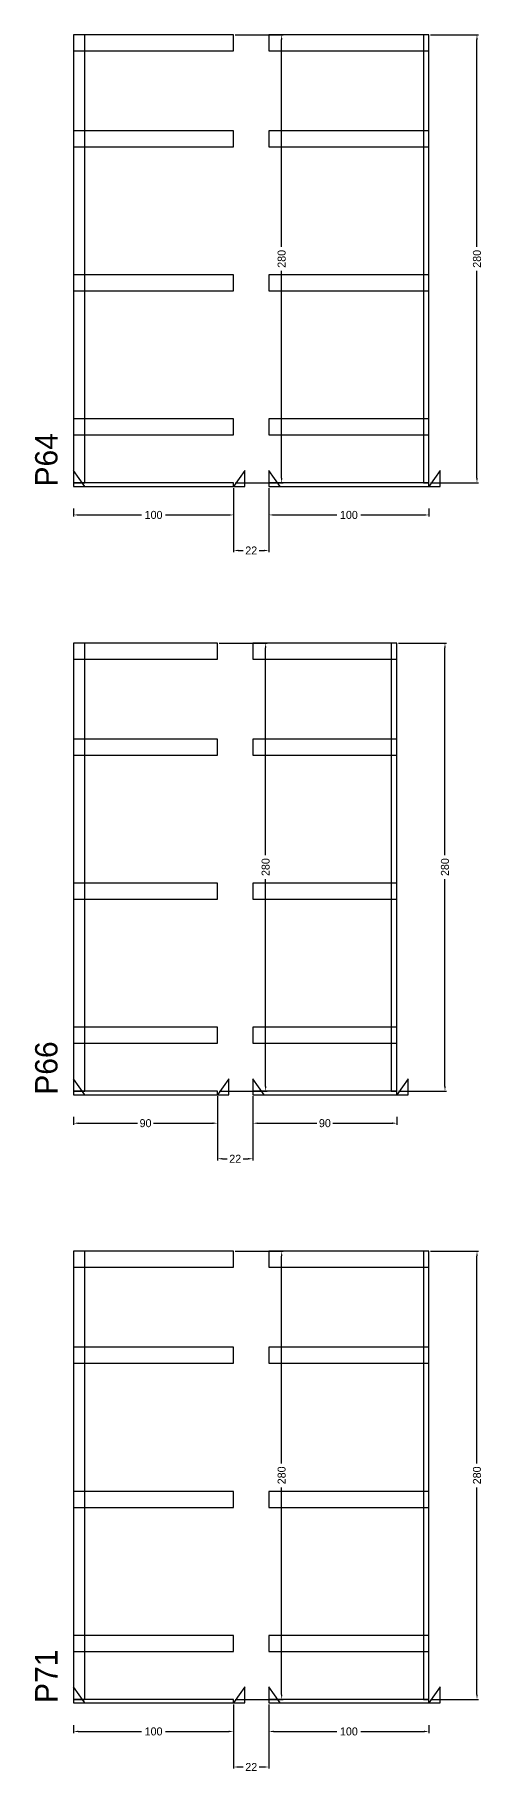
# Model space of a CAD drawing. Header units: centimetres. Extents: x -10500 to 4299, y -11026 to 295.
# Drawn here: x 3976 to 4255, y -10683 to -9598 of the extents above; entities that cross this region are included whole.
import ezdxf

# ---------------------------------------------------------------- set-up
doc = ezdxf.new("R2010")
doc.units = ezdxf.units.CM
for name, color, linetype in [('COTA', 241, 'Continuous'), ('NOMENCLATURA', 7, 'Continuous'), ('SARR_2.2x10', 60, 'Continuous'), ('SARR_2.2x7', 40, 'Continuous')]:
    doc.layers.add(name, color=color, linetype=linetype)
doc.dimstyles.new('PAINEL-NOVA', dxfattribs={"dimtxt": 5, "dimasz": 3, "dimexe": 1, "dimexo": 1, "dimgap": 1, "dimtad": 1, "dimcen": 2.5, "dimazin": 3, "dimtfac": 1, "dimtmove": 0, "dimatfit": 3})

# ---------------------------------------------------------------- blocks, each defined once
blk = doc.blocks.new('_CLOSEDFILLED')
at = {"color": 0, "linetype": 'BYBLOCK'}
blk.add_solid([(-1, 0.16), (0, 0), (-1, -0.16)], dxfattribs=at)
blk = doc.blocks.new('*D897')
for p, q in [((4000, -9893.8), (4000, -9898.8)), ((4003, -9897.8), (4042.5, -9897.8)), ((4057.5, -9897.8), (4097, -9897.8)), ((4100, -9893.8), (4100, -9898.8))]:
    blk.add_line(p, q)
at = {"layer": 'Defpoints'}
for p in [(4000, -9892.8), (4000, -9897.8), (4100, -9892.8)]:
    blk.add_point(p, dxfattribs=at)
at = {"layer": 'SARR_2.2x10', "xscale": 3, "yscale": 3, "rotation": 180}
blk.add_blockref('_CLOSEDFILLED', (4000, -9897.8), dxfattribs=at)
at = {"layer": 'SARR_2.2x10', "xscale": 3, "yscale": 3}
blk.add_blockref('_CLOSEDFILLED', (4100, -9897.8), dxfattribs=at)
at = {"layer": 'SARR_2.2x10', "insert": (4050, -9897.8), "char_height": 5, "attachment_point": 5}
blk.add_mtext('100', dxfattribs=at)
blk = doc.blocks.new('*D898')
for p, q in [((4101, -9597.8), (4131, -9597.8)), ((4130, -9730.3), (4130, -9600.8)), ((4130, -9874.8), (4130, -9745.3)), ((4101, -9877.8), (4131, -9877.8))]:
    blk.add_line(p, q)
at = {"layer": 'Defpoints'}
for p in [(4100, -9597.8), (4100, -9877.8), (4130, -9877.8)]:
    blk.add_point(p, dxfattribs=at)
at = {"layer": 'SARR_2.2x10', "xscale": 3, "yscale": 3}
for p, rotation in [((4130, -9597.8), 90), ((4130, -9877.8), 270)]:
    blk.add_blockref('_CLOSEDFILLED', p, dxfattribs=dict(at, rotation=rotation))
at = {"layer": 'SARR_2.2x10', "insert": (4130, -9737.8), "char_height": 5, "attachment_point": 5, "rotation": 90}
blk.add_mtext('280', dxfattribs=at)
blk = doc.blocks.new('GRA-E')
at = {"layer": 'SARR_2.2x7'}
blk.add_lwpolyline([(0, 0), (7, 0), (0, 10)], close=True, dxfattribs=at)
blk = doc.blocks.new('GRA-D')
at = {"layer": 'SARR_2.2x7'}
blk.add_lwpolyline([(0, 0), (7, 0), (7, 10)], close=True, dxfattribs=at)
blk = doc.blocks.new('*D899')
for p, q in [((4122, -9893.8), (4122, -9898.8)), ((4125, -9897.8), (4164.5, -9897.8)), ((4179.5, -9897.8), (4219, -9897.8)), ((4222, -9893.8), (4222, -9898.8))]:
    blk.add_line(p, q)
at = {"layer": 'Defpoints'}
for p in [(4122, -9892.8), (4122, -9897.8), (4222, -9892.8)]:
    blk.add_point(p, dxfattribs=at)
at = {"layer": 'SARR_2.2x10', "xscale": 3, "yscale": 3, "rotation": 180}
blk.add_blockref('_CLOSEDFILLED', (4122, -9897.8), dxfattribs=at)
at = {"layer": 'SARR_2.2x10', "xscale": 3, "yscale": 3}
blk.add_blockref('_CLOSEDFILLED', (4222, -9897.8), dxfattribs=at)
at = {"layer": 'SARR_2.2x10', "insert": (4172, -9897.8), "char_height": 5, "attachment_point": 5}
blk.add_mtext('100', dxfattribs=at)
blk = doc.blocks.new('*D900')
for p, q in [((4223, -9597.8), (4253, -9597.8)), ((4252, -9730.3), (4252, -9600.8)), ((4252, -9874.8), (4252, -9745.3)), ((4223, -9877.8), (4253, -9877.8))]:
    blk.add_line(p, q)
at = {"layer": 'Defpoints'}
for p in [(4222, -9597.8), (4222, -9877.8), (4252, -9877.8)]:
    blk.add_point(p, dxfattribs=at)
at = {"layer": 'SARR_2.2x10', "xscale": 3, "yscale": 3}
for p, rotation in [((4252, -9597.8), 90), ((4252, -9877.8), 270)]:
    blk.add_blockref('_CLOSEDFILLED', p, dxfattribs=dict(at, rotation=rotation))
at = {"layer": 'SARR_2.2x10', "insert": (4252, -9737.8), "char_height": 5, "attachment_point": 5, "rotation": 90}
blk.add_mtext('280', dxfattribs=at)
blk = doc.blocks.new('*D901')
for p, q in [((4223, -9597.8), (4253, -9597.8)), ((4252, -9730.3), (4252, -9600.8)), ((4252, -9874.8), (4252, -9745.3)), ((4223, -9877.8), (4253, -9877.8))]:
    blk.add_line(p, q)
at = {"layer": 'Defpoints'}
for p in [(4222, -9597.8), (4222, -9877.8), (4252, -9877.8)]:
    blk.add_point(p, dxfattribs=at)
at = {"layer": 'SARR_2.2x10', "xscale": 3, "yscale": 3}
for p, rotation in [((4252, -9597.8), 90), ((4252, -9877.8), 270)]:
    blk.add_blockref('_CLOSEDFILLED', p, dxfattribs=dict(at, rotation=rotation))
at = {"layer": 'SARR_2.2x10', "insert": (4252, -9737.8), "char_height": 5, "attachment_point": 5, "rotation": 90}
blk.add_mtext('280', dxfattribs=at)
blk = doc.blocks.new('*D902')
for p, q in [((4223, -9597.8), (4253, -9597.8)), ((4252, -9730.3), (4252, -9600.8)), ((4252, -9874.8), (4252, -9745.3)), ((4223, -9877.8), (4253, -9877.8))]:
    blk.add_line(p, q)
at = {"layer": 'Defpoints'}
for p in [(4222, -9597.8), (4222, -9877.8), (4252, -9877.8)]:
    blk.add_point(p, dxfattribs=at)
at = {"layer": 'SARR_2.2x10', "xscale": 3, "yscale": 3}
for p, rotation in [((4252, -9597.8), 90), ((4252, -9877.8), 270)]:
    blk.add_blockref('_CLOSEDFILLED', p, dxfattribs=dict(at, rotation=rotation))
at = {"layer": 'SARR_2.2x10', "insert": (4252, -9737.8), "char_height": 5, "attachment_point": 5, "rotation": 90}
blk.add_mtext('280', dxfattribs=at)
blk = doc.blocks.new('*D903')
for p, q in [((4223, -9597.8), (4253, -9597.8)), ((4252, -9730.3), (4252, -9600.8)), ((4252, -9874.8), (4252, -9745.3)), ((4223, -9877.8), (4253, -9877.8))]:
    blk.add_line(p, q)
at = {"layer": 'Defpoints'}
for p in [(4222, -9597.8), (4222, -9877.8), (4252, -9877.8)]:
    blk.add_point(p, dxfattribs=at)
at = {"layer": 'SARR_2.2x10', "xscale": 3, "yscale": 3}
for p, rotation in [((4252, -9597.8), 90), ((4252, -9877.8), 270)]:
    blk.add_blockref('_CLOSEDFILLED', p, dxfattribs=dict(at, rotation=rotation))
at = {"layer": 'SARR_2.2x10', "insert": (4252, -9737.8), "char_height": 5, "attachment_point": 5, "rotation": 90}
blk.add_mtext('280', dxfattribs=at)
blk = doc.blocks.new('*D904')
for p, q in [((4223, -9597.8), (4253, -9597.8)), ((4252, -9730.3), (4252, -9600.8)), ((4252, -9874.8), (4252, -9745.3)), ((4223, -9877.8), (4253, -9877.8))]:
    blk.add_line(p, q)
at = {"layer": 'Defpoints'}
for p in [(4222, -9597.8), (4222, -9877.8), (4252, -9877.8)]:
    blk.add_point(p, dxfattribs=at)
at = {"layer": 'SARR_2.2x10', "xscale": 3, "yscale": 3}
for p, rotation in [((4252, -9597.8), 90), ((4252, -9877.8), 270)]:
    blk.add_blockref('_CLOSEDFILLED', p, dxfattribs=dict(at, rotation=rotation))
at = {"layer": 'SARR_2.2x10', "insert": (4252, -9737.8), "char_height": 5, "attachment_point": 5, "rotation": 90}
blk.add_mtext('280', dxfattribs=at)
blk = doc.blocks.new('*D905')
for p, q in [((4223, -9597.8), (4253, -9597.8)), ((4252, -9730.3), (4252, -9600.8)), ((4252, -9874.8), (4252, -9745.3)), ((4223, -9877.8), (4253, -9877.8))]:
    blk.add_line(p, q)
at = {"layer": 'Defpoints'}
for p in [(4222, -9597.8), (4222, -9877.8), (4252, -9877.8)]:
    blk.add_point(p, dxfattribs=at)
at = {"layer": 'SARR_2.2x10', "xscale": 3, "yscale": 3}
for p, rotation in [((4252, -9597.8), 90), ((4252, -9877.8), 270)]:
    blk.add_blockref('_CLOSEDFILLED', p, dxfattribs=dict(at, rotation=rotation))
at = {"layer": 'SARR_2.2x10', "insert": (4252, -9737.8), "char_height": 5, "attachment_point": 5, "rotation": 90}
blk.add_mtext('280', dxfattribs=at)
blk = doc.blocks.new('*D906')
for p, q in [((4223, -9597.8), (4253, -9597.8)), ((4252, -9730.3), (4252, -9600.8)), ((4252, -9874.8), (4252, -9745.3)), ((4223, -9877.8), (4253, -9877.8))]:
    blk.add_line(p, q)
at = {"layer": 'Defpoints'}
for p in [(4222, -9597.8), (4222, -9877.8), (4252, -9877.8)]:
    blk.add_point(p, dxfattribs=at)
at = {"layer": 'SARR_2.2x10', "xscale": 3, "yscale": 3}
for p, rotation in [((4252, -9597.8), 90), ((4252, -9877.8), 270)]:
    blk.add_blockref('_CLOSEDFILLED', p, dxfattribs=dict(at, rotation=rotation))
at = {"layer": 'SARR_2.2x10', "insert": (4252, -9737.8), "char_height": 5, "attachment_point": 5, "rotation": 90}
blk.add_mtext('280', dxfattribs=at)
blk = doc.blocks.new('*D907')
for p, q in [((4223, -9597.8), (4253, -9597.8)), ((4252, -9730.3), (4252, -9600.8)), ((4252, -9874.8), (4252, -9745.3)), ((4223, -9877.8), (4253, -9877.8))]:
    blk.add_line(p, q)
at = {"layer": 'Defpoints'}
for p in [(4222, -9597.8), (4222, -9877.8), (4252, -9877.8)]:
    blk.add_point(p, dxfattribs=at)
at = {"layer": 'SARR_2.2x10', "xscale": 3, "yscale": 3}
for p, rotation in [((4252, -9597.8), 90), ((4252, -9877.8), 270)]:
    blk.add_blockref('_CLOSEDFILLED', p, dxfattribs=dict(at, rotation=rotation))
at = {"layer": 'SARR_2.2x10', "insert": (4252, -9737.8), "char_height": 5, "attachment_point": 5, "rotation": 90}
blk.add_mtext('280', dxfattribs=at)
blk = doc.blocks.new('*D908')
for p, q in [((4223, -9597.8), (4253, -9597.8)), ((4252, -9730.3), (4252, -9600.8)), ((4252, -9874.8), (4252, -9745.3)), ((4223, -9877.8), (4253, -9877.8))]:
    blk.add_line(p, q)
at = {"layer": 'Defpoints'}
for p in [(4222, -9597.8), (4222, -9877.8), (4252, -9877.8)]:
    blk.add_point(p, dxfattribs=at)
at = {"layer": 'SARR_2.2x10', "xscale": 3, "yscale": 3}
for p, rotation in [((4252, -9597.8), 90), ((4252, -9877.8), 270)]:
    blk.add_blockref('_CLOSEDFILLED', p, dxfattribs=dict(at, rotation=rotation))
at = {"layer": 'SARR_2.2x10', "insert": (4252, -9737.8), "char_height": 5, "attachment_point": 5, "rotation": 90}
blk.add_mtext('280', dxfattribs=at)
blk = doc.blocks.new('*D909')
for p, q in [((4223, -9597.8), (4253, -9597.8)), ((4252, -9730.3), (4252, -9600.8)), ((4252, -9874.8), (4252, -9745.3)), ((4223, -9877.8), (4253, -9877.8))]:
    blk.add_line(p, q)
at = {"layer": 'Defpoints'}
for p in [(4222, -9597.8), (4222, -9877.8), (4252, -9877.8)]:
    blk.add_point(p, dxfattribs=at)
at = {"layer": 'SARR_2.2x10', "xscale": 3, "yscale": 3}
for p, rotation in [((4252, -9597.8), 90), ((4252, -9877.8), 270)]:
    blk.add_blockref('_CLOSEDFILLED', p, dxfattribs=dict(at, rotation=rotation))
at = {"layer": 'SARR_2.2x10', "insert": (4252, -9737.8), "char_height": 5, "attachment_point": 5, "rotation": 90}
blk.add_mtext('280', dxfattribs=at)
blk = doc.blocks.new('*D910')
for p, q in [((4100, -9881), (4100, -9921)), ((4122, -9881), (4122, -9921)), ((4103, -9920), (4106, -9920)), ((4116, -9920), (4119, -9920))]:
    blk.add_line(p, q)
at = {"layer": 'Defpoints'}
for p in [(4100, -9880), (4122, -9880), (4100, -9920)]:
    blk.add_point(p, dxfattribs=at)
at = {"layer": 'COTA', "xscale": 3, "yscale": 3, "rotation": 180}
blk.add_blockref('_CLOSEDFILLED', (4100, -9920), dxfattribs=at)
at = {"layer": 'COTA', "xscale": 3, "yscale": 3}
blk.add_blockref('_CLOSEDFILLED', (4122, -9920), dxfattribs=at)
at = {"layer": 'COTA', "insert": (4111, -9920), "char_height": 5, "attachment_point": 5}
blk.add_mtext('22', dxfattribs=at)
blk = doc.blocks.new('*D931')
for p, q in [((4000, -10273.8), (4000, -10278.8)), ((4003, -10277.8), (4040, -10277.8)), ((4050, -10277.8), (4087, -10277.8)), ((4090, -10273.8), (4090, -10278.8))]:
    blk.add_line(p, q)
at = {"layer": 'Defpoints'}
for p in [(4000, -10272.8), (4000, -10277.8), (4090, -10272.8)]:
    blk.add_point(p, dxfattribs=at)
at = {"layer": 'SARR_2.2x10', "xscale": 3, "yscale": 3, "rotation": 180}
blk.add_blockref('_CLOSEDFILLED', (4000, -10277.8), dxfattribs=at)
at = {"layer": 'SARR_2.2x10', "xscale": 3, "yscale": 3}
blk.add_blockref('_CLOSEDFILLED', (4090, -10277.8), dxfattribs=at)
at = {"layer": 'SARR_2.2x10', "insert": (4045, -10277.8), "char_height": 5, "attachment_point": 5}
blk.add_mtext('90', dxfattribs=at)
blk = doc.blocks.new('*D932')
for p, q in [((4091, -9977.8), (4121, -9977.8)), ((4120, -10110.3), (4120, -9980.8)), ((4120, -10254.8), (4120, -10125.3)), ((4091, -10257.8), (4121, -10257.8))]:
    blk.add_line(p, q)
at = {"layer": 'Defpoints'}
for p in [(4090, -9977.8), (4090, -10257.8), (4120, -10257.8)]:
    blk.add_point(p, dxfattribs=at)
at = {"layer": 'SARR_2.2x10', "xscale": 3, "yscale": 3}
for p, rotation in [((4120, -9977.8), 90), ((4120, -10257.8), 270)]:
    blk.add_blockref('_CLOSEDFILLED', p, dxfattribs=dict(at, rotation=rotation))
at = {"layer": 'SARR_2.2x10', "insert": (4120, -10117.8), "char_height": 5, "attachment_point": 5, "rotation": 90}
blk.add_mtext('280', dxfattribs=at)
blk = doc.blocks.new('*D933')
for p, q in [((4112, -10273.8), (4112, -10278.8)), ((4115, -10277.8), (4152, -10277.8)), ((4162, -10277.8), (4199, -10277.8)), ((4202, -10273.8), (4202, -10278.8))]:
    blk.add_line(p, q)
at = {"layer": 'Defpoints'}
for p in [(4112, -10272.8), (4112, -10277.8), (4202, -10272.8)]:
    blk.add_point(p, dxfattribs=at)
at = {"layer": 'SARR_2.2x10', "xscale": 3, "yscale": 3, "rotation": 180}
blk.add_blockref('_CLOSEDFILLED', (4112, -10277.8), dxfattribs=at)
at = {"layer": 'SARR_2.2x10', "xscale": 3, "yscale": 3}
blk.add_blockref('_CLOSEDFILLED', (4202, -10277.8), dxfattribs=at)
at = {"layer": 'SARR_2.2x10', "insert": (4157, -10277.8), "char_height": 5, "attachment_point": 5}
blk.add_mtext('90', dxfattribs=at)
blk = doc.blocks.new('*D934')
for p, q in [((4203, -9977.8), (4233, -9977.8)), ((4232, -10110.3), (4232, -9980.8)), ((4232, -10254.8), (4232, -10125.3)), ((4203, -10257.8), (4233, -10257.8))]:
    blk.add_line(p, q)
at = {"layer": 'Defpoints'}
for p in [(4202, -9977.8), (4202, -10257.8), (4232, -10257.8)]:
    blk.add_point(p, dxfattribs=at)
at = {"layer": 'SARR_2.2x10', "xscale": 3, "yscale": 3}
for p, rotation in [((4232, -9977.8), 90), ((4232, -10257.8), 270)]:
    blk.add_blockref('_CLOSEDFILLED', p, dxfattribs=dict(at, rotation=rotation))
at = {"layer": 'SARR_2.2x10', "insert": (4232, -10117.8), "char_height": 5, "attachment_point": 5, "rotation": 90}
blk.add_mtext('280', dxfattribs=at)
blk = doc.blocks.new('*D935')
for p, q in [((4203, -9977.8), (4233, -9977.8)), ((4232, -10110.3), (4232, -9980.8)), ((4232, -10254.8), (4232, -10125.3)), ((4203, -10257.8), (4233, -10257.8))]:
    blk.add_line(p, q)
at = {"layer": 'Defpoints'}
for p in [(4202, -9977.8), (4202, -10257.8), (4232, -10257.8)]:
    blk.add_point(p, dxfattribs=at)
at = {"layer": 'SARR_2.2x10', "xscale": 3, "yscale": 3}
for p, rotation in [((4232, -9977.8), 90), ((4232, -10257.8), 270)]:
    blk.add_blockref('_CLOSEDFILLED', p, dxfattribs=dict(at, rotation=rotation))
at = {"layer": 'SARR_2.2x10', "insert": (4232, -10117.8), "char_height": 5, "attachment_point": 5, "rotation": 90}
blk.add_mtext('280', dxfattribs=at)
blk = doc.blocks.new('*D936')
for p, q in [((4203, -9977.8), (4233, -9977.8)), ((4232, -10110.3), (4232, -9980.8)), ((4232, -10254.8), (4232, -10125.3)), ((4203, -10257.8), (4233, -10257.8))]:
    blk.add_line(p, q)
at = {"layer": 'Defpoints'}
for p in [(4202, -9977.8), (4202, -10257.8), (4232, -10257.8)]:
    blk.add_point(p, dxfattribs=at)
at = {"layer": 'SARR_2.2x10', "xscale": 3, "yscale": 3}
for p, rotation in [((4232, -9977.8), 90), ((4232, -10257.8), 270)]:
    blk.add_blockref('_CLOSEDFILLED', p, dxfattribs=dict(at, rotation=rotation))
at = {"layer": 'SARR_2.2x10', "insert": (4232, -10117.8), "char_height": 5, "attachment_point": 5, "rotation": 90}
blk.add_mtext('280', dxfattribs=at)
blk = doc.blocks.new('*D937')
for p, q in [((4203, -9977.8), (4233, -9977.8)), ((4232, -10110.3), (4232, -9980.8)), ((4232, -10254.8), (4232, -10125.3)), ((4203, -10257.8), (4233, -10257.8))]:
    blk.add_line(p, q)
at = {"layer": 'Defpoints'}
for p in [(4202, -9977.8), (4202, -10257.8), (4232, -10257.8)]:
    blk.add_point(p, dxfattribs=at)
at = {"layer": 'SARR_2.2x10', "xscale": 3, "yscale": 3}
for p, rotation in [((4232, -9977.8), 90), ((4232, -10257.8), 270)]:
    blk.add_blockref('_CLOSEDFILLED', p, dxfattribs=dict(at, rotation=rotation))
at = {"layer": 'SARR_2.2x10', "insert": (4232, -10117.8), "char_height": 5, "attachment_point": 5, "rotation": 90}
blk.add_mtext('280', dxfattribs=at)
blk = doc.blocks.new('*D938')
for p, q in [((4203, -9977.8), (4233, -9977.8)), ((4232, -10110.3), (4232, -9980.8)), ((4232, -10254.8), (4232, -10125.3)), ((4203, -10257.8), (4233, -10257.8))]:
    blk.add_line(p, q)
at = {"layer": 'Defpoints'}
for p in [(4202, -9977.8), (4202, -10257.8), (4232, -10257.8)]:
    blk.add_point(p, dxfattribs=at)
at = {"layer": 'SARR_2.2x10', "xscale": 3, "yscale": 3}
for p, rotation in [((4232, -9977.8), 90), ((4232, -10257.8), 270)]:
    blk.add_blockref('_CLOSEDFILLED', p, dxfattribs=dict(at, rotation=rotation))
at = {"layer": 'SARR_2.2x10', "insert": (4232, -10117.8), "char_height": 5, "attachment_point": 5, "rotation": 90}
blk.add_mtext('280', dxfattribs=at)
blk = doc.blocks.new('*D939')
for p, q in [((4203, -9977.8), (4233, -9977.8)), ((4232, -10110.3), (4232, -9980.8)), ((4232, -10254.8), (4232, -10125.3)), ((4203, -10257.8), (4233, -10257.8))]:
    blk.add_line(p, q)
at = {"layer": 'Defpoints'}
for p in [(4202, -9977.8), (4202, -10257.8), (4232, -10257.8)]:
    blk.add_point(p, dxfattribs=at)
at = {"layer": 'SARR_2.2x10', "xscale": 3, "yscale": 3}
for p, rotation in [((4232, -9977.8), 90), ((4232, -10257.8), 270)]:
    blk.add_blockref('_CLOSEDFILLED', p, dxfattribs=dict(at, rotation=rotation))
at = {"layer": 'SARR_2.2x10', "insert": (4232, -10117.8), "char_height": 5, "attachment_point": 5, "rotation": 90}
blk.add_mtext('280', dxfattribs=at)
blk = doc.blocks.new('*D940')
for p, q in [((4203, -9977.8), (4233, -9977.8)), ((4232, -10110.3), (4232, -9980.8)), ((4232, -10254.8), (4232, -10125.3)), ((4203, -10257.8), (4233, -10257.8))]:
    blk.add_line(p, q)
at = {"layer": 'Defpoints'}
for p in [(4202, -9977.8), (4202, -10257.8), (4232, -10257.8)]:
    blk.add_point(p, dxfattribs=at)
at = {"layer": 'SARR_2.2x10', "xscale": 3, "yscale": 3}
for p, rotation in [((4232, -9977.8), 90), ((4232, -10257.8), 270)]:
    blk.add_blockref('_CLOSEDFILLED', p, dxfattribs=dict(at, rotation=rotation))
at = {"layer": 'SARR_2.2x10', "insert": (4232, -10117.8), "char_height": 5, "attachment_point": 5, "rotation": 90}
blk.add_mtext('280', dxfattribs=at)
blk = doc.blocks.new('*D941')
for p, q in [((4203, -9977.8), (4233, -9977.8)), ((4232, -10110.3), (4232, -9980.8)), ((4232, -10254.8), (4232, -10125.3)), ((4203, -10257.8), (4233, -10257.8))]:
    blk.add_line(p, q)
at = {"layer": 'Defpoints'}
for p in [(4202, -9977.8), (4202, -10257.8), (4232, -10257.8)]:
    blk.add_point(p, dxfattribs=at)
at = {"layer": 'SARR_2.2x10', "xscale": 3, "yscale": 3}
for p, rotation in [((4232, -9977.8), 90), ((4232, -10257.8), 270)]:
    blk.add_blockref('_CLOSEDFILLED', p, dxfattribs=dict(at, rotation=rotation))
at = {"layer": 'SARR_2.2x10', "insert": (4232, -10117.8), "char_height": 5, "attachment_point": 5, "rotation": 90}
blk.add_mtext('280', dxfattribs=at)
blk = doc.blocks.new('*D942')
for p, q in [((4203, -9977.8), (4233, -9977.8)), ((4232, -10110.3), (4232, -9980.8)), ((4232, -10254.8), (4232, -10125.3)), ((4203, -10257.8), (4233, -10257.8))]:
    blk.add_line(p, q)
at = {"layer": 'Defpoints'}
for p in [(4202, -9977.8), (4202, -10257.8), (4232, -10257.8)]:
    blk.add_point(p, dxfattribs=at)
at = {"layer": 'SARR_2.2x10', "xscale": 3, "yscale": 3}
for p, rotation in [((4232, -9977.8), 90), ((4232, -10257.8), 270)]:
    blk.add_blockref('_CLOSEDFILLED', p, dxfattribs=dict(at, rotation=rotation))
at = {"layer": 'SARR_2.2x10', "insert": (4232, -10117.8), "char_height": 5, "attachment_point": 5, "rotation": 90}
blk.add_mtext('280', dxfattribs=at)
blk = doc.blocks.new('*D943')
for p, q in [((4203, -9977.8), (4233, -9977.8)), ((4232, -10110.3), (4232, -9980.8)), ((4232, -10254.8), (4232, -10125.3)), ((4203, -10257.8), (4233, -10257.8))]:
    blk.add_line(p, q)
at = {"layer": 'Defpoints'}
for p in [(4202, -9977.8), (4202, -10257.8), (4232, -10257.8)]:
    blk.add_point(p, dxfattribs=at)
at = {"layer": 'SARR_2.2x10', "xscale": 3, "yscale": 3}
for p, rotation in [((4232, -9977.8), 90), ((4232, -10257.8), 270)]:
    blk.add_blockref('_CLOSEDFILLED', p, dxfattribs=dict(at, rotation=rotation))
at = {"layer": 'SARR_2.2x10', "insert": (4232, -10117.8), "char_height": 5, "attachment_point": 5, "rotation": 90}
blk.add_mtext('280', dxfattribs=at)
blk = doc.blocks.new('*D944')
for p, q in [((4090, -10261), (4090, -10301)), ((4112, -10261), (4112, -10301)), ((4093, -10300), (4096, -10300)), ((4106, -10300), (4109, -10300))]:
    blk.add_line(p, q)
at = {"layer": 'Defpoints'}
for p in [(4090, -10260), (4112, -10260), (4090, -10300)]:
    blk.add_point(p, dxfattribs=at)
at = {"layer": 'COTA', "xscale": 3, "yscale": 3, "rotation": 180}
blk.add_blockref('_CLOSEDFILLED', (4090, -10300), dxfattribs=at)
at = {"layer": 'COTA', "xscale": 3, "yscale": 3}
blk.add_blockref('_CLOSEDFILLED', (4112, -10300), dxfattribs=at)
at = {"layer": 'COTA', "insert": (4101, -10300), "char_height": 5, "attachment_point": 5}
blk.add_mtext('22', dxfattribs=at)
blk = doc.blocks.new('*D965')
for p, q in [((4000, -10653.8), (4000, -10658.8)), ((4003, -10657.8), (4042.5, -10657.8)), ((4057.5, -10657.8), (4097, -10657.8)), ((4100, -10653.8), (4100, -10658.8))]:
    blk.add_line(p, q)
at = {"layer": 'Defpoints'}
for p in [(4000, -10652.8), (4000, -10657.8), (4100, -10652.8)]:
    blk.add_point(p, dxfattribs=at)
at = {"layer": 'SARR_2.2x10', "xscale": 3, "yscale": 3, "rotation": 180}
blk.add_blockref('_CLOSEDFILLED', (4000, -10657.8), dxfattribs=at)
at = {"layer": 'SARR_2.2x10', "xscale": 3, "yscale": 3}
blk.add_blockref('_CLOSEDFILLED', (4100, -10657.8), dxfattribs=at)
at = {"layer": 'SARR_2.2x10', "insert": (4050, -10657.8), "char_height": 5, "attachment_point": 5}
blk.add_mtext('100', dxfattribs=at)
blk = doc.blocks.new('*D966')
for p, q in [((4101, -10357.8), (4131, -10357.8)), ((4130, -10490.3), (4130, -10360.8)), ((4130, -10634.8), (4130, -10505.3)), ((4101, -10637.8), (4131, -10637.8))]:
    blk.add_line(p, q)
at = {"layer": 'Defpoints'}
for p in [(4100, -10357.8), (4100, -10637.8), (4130, -10637.8)]:
    blk.add_point(p, dxfattribs=at)
at = {"layer": 'SARR_2.2x10', "xscale": 3, "yscale": 3}
for p, rotation in [((4130, -10357.8), 90), ((4130, -10637.8), 270)]:
    blk.add_blockref('_CLOSEDFILLED', p, dxfattribs=dict(at, rotation=rotation))
at = {"layer": 'SARR_2.2x10', "insert": (4130, -10497.8), "char_height": 5, "attachment_point": 5, "rotation": 90}
blk.add_mtext('280', dxfattribs=at)
blk = doc.blocks.new('*D967')
for p, q in [((4122, -10653.8), (4122, -10658.8)), ((4125, -10657.8), (4164.5, -10657.8)), ((4179.5, -10657.8), (4219, -10657.8)), ((4222, -10653.8), (4222, -10658.8))]:
    blk.add_line(p, q)
at = {"layer": 'Defpoints'}
for p in [(4122, -10652.8), (4122, -10657.8), (4222, -10652.8)]:
    blk.add_point(p, dxfattribs=at)
at = {"layer": 'SARR_2.2x10', "xscale": 3, "yscale": 3, "rotation": 180}
blk.add_blockref('_CLOSEDFILLED', (4122, -10657.8), dxfattribs=at)
at = {"layer": 'SARR_2.2x10', "xscale": 3, "yscale": 3}
blk.add_blockref('_CLOSEDFILLED', (4222, -10657.8), dxfattribs=at)
at = {"layer": 'SARR_2.2x10', "insert": (4172, -10657.8), "char_height": 5, "attachment_point": 5}
blk.add_mtext('100', dxfattribs=at)
blk = doc.blocks.new('*D968')
for p, q in [((4223, -10357.8), (4253, -10357.8)), ((4252, -10490.3), (4252, -10360.8)), ((4252, -10634.8), (4252, -10505.3)), ((4223, -10637.8), (4253, -10637.8))]:
    blk.add_line(p, q)
at = {"layer": 'Defpoints'}
for p in [(4222, -10357.8), (4222, -10637.8), (4252, -10637.8)]:
    blk.add_point(p, dxfattribs=at)
at = {"layer": 'SARR_2.2x10', "xscale": 3, "yscale": 3}
for p, rotation in [((4252, -10357.8), 90), ((4252, -10637.8), 270)]:
    blk.add_blockref('_CLOSEDFILLED', p, dxfattribs=dict(at, rotation=rotation))
at = {"layer": 'SARR_2.2x10', "insert": (4252, -10497.8), "char_height": 5, "attachment_point": 5, "rotation": 90}
blk.add_mtext('280', dxfattribs=at)
blk = doc.blocks.new('*D969')
for p, q in [((4223, -10357.8), (4253, -10357.8)), ((4252, -10490.3), (4252, -10360.8)), ((4252, -10634.8), (4252, -10505.3)), ((4223, -10637.8), (4253, -10637.8))]:
    blk.add_line(p, q)
at = {"layer": 'Defpoints'}
for p in [(4222, -10357.8), (4222, -10637.8), (4252, -10637.8)]:
    blk.add_point(p, dxfattribs=at)
at = {"layer": 'SARR_2.2x10', "xscale": 3, "yscale": 3}
for p, rotation in [((4252, -10357.8), 90), ((4252, -10637.8), 270)]:
    blk.add_blockref('_CLOSEDFILLED', p, dxfattribs=dict(at, rotation=rotation))
at = {"layer": 'SARR_2.2x10', "insert": (4252, -10497.8), "char_height": 5, "attachment_point": 5, "rotation": 90}
blk.add_mtext('280', dxfattribs=at)
blk = doc.blocks.new('*D970')
for p, q in [((4223, -10357.8), (4253, -10357.8)), ((4252, -10490.3), (4252, -10360.8)), ((4252, -10634.8), (4252, -10505.3)), ((4223, -10637.8), (4253, -10637.8))]:
    blk.add_line(p, q)
at = {"layer": 'Defpoints'}
for p in [(4222, -10357.8), (4222, -10637.8), (4252, -10637.8)]:
    blk.add_point(p, dxfattribs=at)
at = {"layer": 'SARR_2.2x10', "xscale": 3, "yscale": 3}
for p, rotation in [((4252, -10357.8), 90), ((4252, -10637.8), 270)]:
    blk.add_blockref('_CLOSEDFILLED', p, dxfattribs=dict(at, rotation=rotation))
at = {"layer": 'SARR_2.2x10', "insert": (4252, -10497.8), "char_height": 5, "attachment_point": 5, "rotation": 90}
blk.add_mtext('280', dxfattribs=at)
blk = doc.blocks.new('*D971')
for p, q in [((4223, -10357.8), (4253, -10357.8)), ((4252, -10490.3), (4252, -10360.8)), ((4252, -10634.8), (4252, -10505.3)), ((4223, -10637.8), (4253, -10637.8))]:
    blk.add_line(p, q)
at = {"layer": 'Defpoints'}
for p in [(4222, -10357.8), (4222, -10637.8), (4252, -10637.8)]:
    blk.add_point(p, dxfattribs=at)
at = {"layer": 'SARR_2.2x10', "xscale": 3, "yscale": 3}
for p, rotation in [((4252, -10357.8), 90), ((4252, -10637.8), 270)]:
    blk.add_blockref('_CLOSEDFILLED', p, dxfattribs=dict(at, rotation=rotation))
at = {"layer": 'SARR_2.2x10', "insert": (4252, -10497.8), "char_height": 5, "attachment_point": 5, "rotation": 90}
blk.add_mtext('280', dxfattribs=at)
blk = doc.blocks.new('*D972')
for p, q in [((4223, -10357.8), (4253, -10357.8)), ((4252, -10490.3), (4252, -10360.8)), ((4252, -10634.8), (4252, -10505.3)), ((4223, -10637.8), (4253, -10637.8))]:
    blk.add_line(p, q)
at = {"layer": 'Defpoints'}
for p in [(4222, -10357.8), (4222, -10637.8), (4252, -10637.8)]:
    blk.add_point(p, dxfattribs=at)
at = {"layer": 'SARR_2.2x10', "xscale": 3, "yscale": 3}
for p, rotation in [((4252, -10357.8), 90), ((4252, -10637.8), 270)]:
    blk.add_blockref('_CLOSEDFILLED', p, dxfattribs=dict(at, rotation=rotation))
at = {"layer": 'SARR_2.2x10', "insert": (4252, -10497.8), "char_height": 5, "attachment_point": 5, "rotation": 90}
blk.add_mtext('280', dxfattribs=at)
blk = doc.blocks.new('*D973')
for p, q in [((4223, -10357.8), (4253, -10357.8)), ((4252, -10490.3), (4252, -10360.8)), ((4252, -10634.8), (4252, -10505.3)), ((4223, -10637.8), (4253, -10637.8))]:
    blk.add_line(p, q)
at = {"layer": 'Defpoints'}
for p in [(4222, -10357.8), (4222, -10637.8), (4252, -10637.8)]:
    blk.add_point(p, dxfattribs=at)
at = {"layer": 'SARR_2.2x10', "xscale": 3, "yscale": 3}
for p, rotation in [((4252, -10357.8), 90), ((4252, -10637.8), 270)]:
    blk.add_blockref('_CLOSEDFILLED', p, dxfattribs=dict(at, rotation=rotation))
at = {"layer": 'SARR_2.2x10', "insert": (4252, -10497.8), "char_height": 5, "attachment_point": 5, "rotation": 90}
blk.add_mtext('280', dxfattribs=at)
blk = doc.blocks.new('*D974')
for p, q in [((4223, -10357.8), (4253, -10357.8)), ((4252, -10490.3), (4252, -10360.8)), ((4252, -10634.8), (4252, -10505.3)), ((4223, -10637.8), (4253, -10637.8))]:
    blk.add_line(p, q)
at = {"layer": 'Defpoints'}
for p in [(4222, -10357.8), (4222, -10637.8), (4252, -10637.8)]:
    blk.add_point(p, dxfattribs=at)
at = {"layer": 'SARR_2.2x10', "xscale": 3, "yscale": 3}
for p, rotation in [((4252, -10357.8), 90), ((4252, -10637.8), 270)]:
    blk.add_blockref('_CLOSEDFILLED', p, dxfattribs=dict(at, rotation=rotation))
at = {"layer": 'SARR_2.2x10', "insert": (4252, -10497.8), "char_height": 5, "attachment_point": 5, "rotation": 90}
blk.add_mtext('280', dxfattribs=at)
blk = doc.blocks.new('*D975')
for p, q in [((4223, -10357.8), (4253, -10357.8)), ((4252, -10490.3), (4252, -10360.8)), ((4252, -10634.8), (4252, -10505.3)), ((4223, -10637.8), (4253, -10637.8))]:
    blk.add_line(p, q)
at = {"layer": 'Defpoints'}
for p in [(4222, -10357.8), (4222, -10637.8), (4252, -10637.8)]:
    blk.add_point(p, dxfattribs=at)
at = {"layer": 'SARR_2.2x10', "xscale": 3, "yscale": 3}
for p, rotation in [((4252, -10357.8), 90), ((4252, -10637.8), 270)]:
    blk.add_blockref('_CLOSEDFILLED', p, dxfattribs=dict(at, rotation=rotation))
at = {"layer": 'SARR_2.2x10', "insert": (4252, -10497.8), "char_height": 5, "attachment_point": 5, "rotation": 90}
blk.add_mtext('280', dxfattribs=at)
blk = doc.blocks.new('*D976')
for p, q in [((4223, -10357.8), (4253, -10357.8)), ((4252, -10490.3), (4252, -10360.8)), ((4252, -10634.8), (4252, -10505.3)), ((4223, -10637.8), (4253, -10637.8))]:
    blk.add_line(p, q)
at = {"layer": 'Defpoints'}
for p in [(4222, -10357.8), (4222, -10637.8), (4252, -10637.8)]:
    blk.add_point(p, dxfattribs=at)
at = {"layer": 'SARR_2.2x10', "xscale": 3, "yscale": 3}
for p, rotation in [((4252, -10357.8), 90), ((4252, -10637.8), 270)]:
    blk.add_blockref('_CLOSEDFILLED', p, dxfattribs=dict(at, rotation=rotation))
at = {"layer": 'SARR_2.2x10', "insert": (4252, -10497.8), "char_height": 5, "attachment_point": 5, "rotation": 90}
blk.add_mtext('280', dxfattribs=at)
blk = doc.blocks.new('*D977')
for p, q in [((4223, -10357.8), (4253, -10357.8)), ((4252, -10490.3), (4252, -10360.8)), ((4252, -10634.8), (4252, -10505.3)), ((4223, -10637.8), (4253, -10637.8))]:
    blk.add_line(p, q)
at = {"layer": 'Defpoints'}
for p in [(4222, -10357.8), (4222, -10637.8), (4252, -10637.8)]:
    blk.add_point(p, dxfattribs=at)
at = {"layer": 'SARR_2.2x10', "xscale": 3, "yscale": 3}
for p, rotation in [((4252, -10357.8), 90), ((4252, -10637.8), 270)]:
    blk.add_blockref('_CLOSEDFILLED', p, dxfattribs=dict(at, rotation=rotation))
at = {"layer": 'SARR_2.2x10', "insert": (4252, -10497.8), "char_height": 5, "attachment_point": 5, "rotation": 90}
blk.add_mtext('280', dxfattribs=at)
blk = doc.blocks.new('*D978')
for p, q in [((4100, -10641), (4100, -10681)), ((4122, -10641), (4122, -10681)), ((4103, -10680), (4106, -10680)), ((4116, -10680), (4119, -10680))]:
    blk.add_line(p, q)
at = {"layer": 'Defpoints'}
for p in [(4100, -10640), (4122, -10640), (4100, -10680)]:
    blk.add_point(p, dxfattribs=at)
at = {"layer": 'COTA', "xscale": 3, "yscale": 3, "rotation": 180}
blk.add_blockref('_CLOSEDFILLED', (4100, -10680), dxfattribs=at)
at = {"layer": 'COTA', "xscale": 3, "yscale": 3}
blk.add_blockref('_CLOSEDFILLED', (4122, -10680), dxfattribs=at)
at = {"layer": 'COTA', "insert": (4111, -10680), "char_height": 5, "attachment_point": 5}
blk.add_mtext('22', dxfattribs=at)

msp = doc.modelspace()

# ---------------------------------------------------------------- linework, layer by layer
at = {"layer": 'SARR_2.2x10'}
for p, q in [((4100, -9597.8), (4000, -9597.8)), ((4000, -9597.8), (4000, -9607.8)), ((4100, -9607.8), (4100, -9597.8)), ((4222, -9597.8), (4122, -9597.8)), ((4122, -9597.8), (4122, -9607.8)), ((4222, -9607.8), (4222, -9597.8)), ((4000, -9607.8), (4100, -9607.8)), ((4122, -9607.8), (4222, -9607.8)), ((4100, -9657.8), (4000, -9657.8)), ((4000, -9657.8), (4000, -9667.8)), ((4100, -9667.8), (4100, -9657.8)), ((4222, -9657.8), (4122, -9657.8)), ((4122, -9657.8), (4122, -9667.8)), ((4222, -9667.8), (4222, -9657.8)), ((4000, -9667.8), (4100, -9667.8)), ((4122, -9667.8), (4222, -9667.8)), ((4100, -9747.8), (4000, -9747.8)), ((4000, -9747.8), (4000, -9757.8)), ((4000, -9757.8), (4100, -9757.8)), ((4100, -9757.8), (4100, -9747.8)), ((4222, -9747.8), (4122, -9747.8)), ((4122, -9747.8), (4122, -9757.8)), ((4122, -9757.8), (4222, -9757.8)), ((4222, -9757.8), (4222, -9747.8)), ((4100, -9837.8), (4000, -9837.8)), ((4000, -9837.8), (4000, -9847.8)), ((4100, -9847.8), (4100, -9837.8)), ((4222, -9837.8), (4122, -9837.8)), ((4122, -9837.8), (4122, -9847.8)), ((4222, -9847.8), (4222, -9837.8)), ((4000, -9847.8), (4100, -9847.8)), ((4122, -9847.8), (4222, -9847.8)), ((4090, -9977.8), (4000, -9977.8)), ((4000, -9977.8), (4000, -9987.8)), ((4090, -9987.8), (4090, -9977.8)), ((4202, -9977.8), (4112, -9977.8)), ((4112, -9977.8), (4112, -9987.8)), ((4202, -9987.8), (4202, -9977.8)), ((4000, -9987.8), (4090, -9987.8)), ((4112, -9987.8), (4202, -9987.8)), ((4090, -10037.8), (4000, -10037.8)), ((4000, -10037.8), (4000, -10047.8)), ((4090, -10047.8), (4090, -10037.8)), ((4202, -10037.8), (4112, -10037.8)), ((4112, -10037.8), (4112, -10047.8)), ((4202, -10047.8), (4202, -10037.8)), ((4000, -10047.8), (4090, -10047.8)), ((4112, -10047.8), (4202, -10047.8)), ((4090, -10127.8), (4000, -10127.8)), ((4000, -10127.8), (4000, -10137.8)), ((4000, -10137.8), (4090, -10137.8)), ((4090, -10137.8), (4090, -10127.8)), ((4202, -10127.8), (4112, -10127.8)), ((4112, -10127.8), (4112, -10137.8)), ((4112, -10137.8), (4202, -10137.8)), ((4202, -10137.8), (4202, -10127.8)), ((4090, -10217.8), (4000, -10217.8)), ((4000, -10217.8), (4000, -10227.8)), ((4090, -10227.8), (4090, -10217.8)), ((4202, -10217.8), (4112, -10217.8)), ((4112, -10217.8), (4112, -10227.8)), ((4202, -10227.8), (4202, -10217.8)), ((4000, -10227.8), (4090, -10227.8)), ((4112, -10227.8), (4202, -10227.8)), ((4100, -10357.8), (4000, -10357.8)), ((4000, -10357.8), (4000, -10367.8)), ((4100, -10367.8), (4100, -10357.8)), ((4222, -10357.8), (4122, -10357.8)), ((4122, -10357.8), (4122, -10367.8)), ((4222, -10367.8), (4222, -10357.8)), ((4000, -10367.8), (4100, -10367.8)), ((4122, -10367.8), (4222, -10367.8)), ((4100, -10417.8), (4000, -10417.8)), ((4000, -10417.8), (4000, -10427.8)), ((4100, -10427.8), (4100, -10417.8)), ((4222, -10417.8), (4122, -10417.8)), ((4122, -10417.8), (4122, -10427.8)), ((4222, -10427.8), (4222, -10417.8)), ((4000, -10427.8), (4100, -10427.8)), ((4122, -10427.8), (4222, -10427.8)), ((4100, -10507.8), (4000, -10507.8)), ((4000, -10507.8), (4000, -10517.8)), ((4000, -10517.8), (4100, -10517.8)), ((4100, -10517.8), (4100, -10507.8)), ((4222, -10507.8), (4122, -10507.8)), ((4122, -10507.8), (4122, -10517.8)), ((4122, -10517.8), (4222, -10517.8)), ((4222, -10517.8), (4222, -10507.8)), ((4100, -10597.8), (4000, -10597.8)), ((4000, -10597.8), (4000, -10607.8)), ((4100, -10607.8), (4100, -10597.8)), ((4222, -10597.8), (4122, -10597.8)), ((4122, -10597.8), (4122, -10607.8)), ((4222, -10607.8), (4222, -10597.8)), ((4000, -10607.8), (4100, -10607.8)), ((4122, -10607.8), (4222, -10607.8))]:
    msp.add_line(p, q, dxfattribs=at)
at = {"layer": 'SARR_2.2x7'}
for p, q in [((4007, -9597.8), (4000, -9597.8)), ((4000, -9597.8), (4000, -9877.8)), ((4007, -9877.8), (4007, -9597.8)), ((4222, -9597.8), (4218.5, -9597.8)), ((4218.5, -9597.8), (4218.5, -9877.8)), ((4222, -9877.8), (4222, -9597.8)), ((4100, -9877.8), (4000, -9877.8)), ((4000, -9877.8), (4000, -9880)), ((4000, -9877.8), (4007, -9877.8)), ((4100, -9880), (4100, -9877.8)), ((4222, -9877.8), (4122, -9877.8)), ((4122, -9877.8), (4122, -9880)), ((4218.5, -9877.8), (4222, -9877.8)), ((4222, -9880), (4222, -9877.8)), ((4000, -9880), (4100, -9880)), ((4122, -9880), (4222, -9880)), ((4007, -9977.8), (4000, -9977.8)), ((4000, -9977.8), (4000, -10257.8)), ((4007, -10257.8), (4007, -9977.8)), ((4202, -9977.8), (4198.5, -9977.8)), ((4198.5, -9977.8), (4198.5, -10257.8)), ((4202, -10257.8), (4202, -9977.8)), ((4090, -10257.8), (4000, -10257.8)), ((4000, -10257.8), (4000, -10260)), ((4000, -10257.8), (4007, -10257.8)), ((4000, -10260), (4090, -10260)), ((4090, -10260), (4090, -10257.8)), ((4202, -10257.8), (4112, -10257.8)), ((4112, -10257.8), (4112, -10260)), ((4112, -10260), (4202, -10260)), ((4198.5, -10257.8), (4202, -10257.8)), ((4202, -10260), (4202, -10257.8)), ((4007, -10357.8), (4000, -10357.8)), ((4000, -10357.8), (4000, -10637.8)), ((4007, -10637.8), (4007, -10357.8)), ((4222, -10357.8), (4218.5, -10357.8)), ((4218.5, -10357.8), (4218.5, -10637.8)), ((4222, -10637.8), (4222, -10357.8)), ((4100, -10637.8), (4000, -10637.8)), ((4000, -10637.8), (4000, -10640)), ((4000, -10637.8), (4007, -10637.8)), ((4000, -10640), (4100, -10640)), ((4100, -10640), (4100, -10637.8)), ((4222, -10637.8), (4122, -10637.8)), ((4122, -10637.8), (4122, -10640)), ((4122, -10640), (4222, -10640)), ((4218.5, -10637.8), (4222, -10637.8)), ((4222, -10640), (4222, -10637.8))]:
    msp.add_line(p, q, dxfattribs=at)

# ---------------------------------------------------------------- block references
for name, p in [('GRA-E', (4000, -9880)), ('GRA-D', (4100, -9880)), ('GRA-E', (4122, -9880)), ('GRA-D', (4222, -9880)), ('GRA-E', (4000, -10260)), ('GRA-D', (4090, -10260)), ('GRA-E', (4112, -10260)), ('GRA-D', (4202, -10260)), ('GRA-E', (4000, -10640)), ('GRA-D', (4100, -10640)), ('GRA-E', (4122, -10640)), ('GRA-D', (4222, -10640))]:
    msp.add_blockref(name, p, dxfattribs=at)

# ---------------------------------------------------------------- texts
at = {"layer": 'NOMENCLATURA'}
for s, p in [('P64', (3990, -9880)), ('P66', (3990, -10260)), ('P71', (3990, -10640))]:
    msp.add_text(s, height=14, rotation=90, dxfattribs=at).set_placement(p)

# ---------------------------------------------------------------- dimensions: what is measured, and where the dimension line sits
at = {"layer": 'COTA'}
for base, p1, p2, picture, middle in [((4100, -9920), (4100, -9880), (4122, -9880), '*D910', (4111, -9920)), ((4090, -10300), (4090, -10260), (4112, -10260), '*D944', (4101, -10300)), ((4100, -10680), (4100, -10640), (4122, -10640), '*D978', (4111, -10680))]:
    dim = msp.add_linear_dim(base=base, p1=p1, p2=p2, dimstyle='PAINEL-NOVA', dxfattribs=at)
    dim.commit()
    dim.dimension.update_dxf_attribs({"geometry": picture, "text_midpoint": middle})
at = {"layer": 'SARR_2.2x10'}
for base, p1, p2, picture, middle in [((4130, -9877.8), (4100, -9877.8), (4100, -9597.8), '*D898', (4130, -9737.8)), ((4252, -9877.8), (4222, -9877.8), (4222, -9597.8), '*D900', (4252, -9737.8)), ((4252, -9877.8), (4222, -9877.8), (4222, -9597.8), '*D901', (4252, -9737.8)), ((4252, -9877.8), (4222, -9877.8), (4222, -9597.8), '*D902', (4252, -9737.8)), ((4252, -9877.8), (4222, -9877.8), (4222, -9597.8), '*D903', (4252, -9737.8)), ((4252, -9877.8), (4222, -9877.8), (4222, -9597.8), '*D904', (4252, -9737.8)), ((4252, -9877.8), (4222, -9877.8), (4222, -9597.8), '*D905', (4252, -9737.8)), ((4252, -9877.8), (4222, -9877.8), (4222, -9597.8), '*D906', (4252, -9737.8)), ((4252, -9877.8), (4222, -9877.8), (4222, -9597.8), '*D907', (4252, -9737.8)), ((4252, -9877.8), (4222, -9877.8), (4222, -9597.8), '*D908', (4252, -9737.8)), ((4252, -9877.8), (4222, -9877.8), (4222, -9597.8), '*D909', (4252, -9737.8)), ((4120, -10257.8), (4090, -10257.8), (4090, -9977.8), '*D932', (4120, -10117.8)), ((4232, -10257.8), (4202, -10257.8), (4202, -9977.8), '*D934', (4232, -10117.8)), ((4232, -10257.8), (4202, -10257.8), (4202, -9977.8), '*D935', (4232, -10117.8)), ((4232, -10257.8), (4202, -10257.8), (4202, -9977.8), '*D936', (4232, -10117.8)), ((4232, -10257.8), (4202, -10257.8), (4202, -9977.8), '*D937', (4232, -10117.8)), ((4232, -10257.8), (4202, -10257.8), (4202, -9977.8), '*D938', (4232, -10117.8)), ((4232, -10257.8), (4202, -10257.8), (4202, -9977.8), '*D939', (4232, -10117.8)), ((4232, -10257.8), (4202, -10257.8), (4202, -9977.8), '*D940', (4232, -10117.8)), ((4232, -10257.8), (4202, -10257.8), (4202, -9977.8), '*D941', (4232, -10117.8)), ((4232, -10257.8), (4202, -10257.8), (4202, -9977.8), '*D942', (4232, -10117.8)), ((4232, -10257.8), (4202, -10257.8), (4202, -9977.8), '*D943', (4232, -10117.8)), ((4130, -10637.8), (4100, -10637.8), (4100, -10357.8), '*D966', (4130, -10497.8)), ((4252, -10637.8), (4222, -10637.8), (4222, -10357.8), '*D968', (4252, -10497.8)), ((4252, -10637.8), (4222, -10637.8), (4222, -10357.8), '*D969', (4252, -10497.8)), ((4252, -10637.8), (4222, -10637.8), (4222, -10357.8), '*D970', (4252, -10497.8)), ((4252, -10637.8), (4222, -10637.8), (4222, -10357.8), '*D971', (4252, -10497.8)), ((4252, -10637.8), (4222, -10637.8), (4222, -10357.8), '*D972', (4252, -10497.8)), ((4252, -10637.8), (4222, -10637.8), (4222, -10357.8), '*D973', (4252, -10497.8)), ((4252, -10637.8), (4222, -10637.8), (4222, -10357.8), '*D974', (4252, -10497.8)), ((4252, -10637.8), (4222, -10637.8), (4222, -10357.8), '*D975', (4252, -10497.8)), ((4252, -10637.8), (4222, -10637.8), (4222, -10357.8), '*D976', (4252, -10497.8)), ((4252, -10637.8), (4222, -10637.8), (4222, -10357.8), '*D977', (4252, -10497.8))]:
    dim = msp.add_linear_dim(base=base, p1=p1, p2=p2, angle=90, dimstyle='PAINEL-NOVA', dxfattribs=at)
    dim.commit()
    dim.dimension.update_dxf_attribs({"geometry": picture, "text_midpoint": middle})
for base, p1, p2, picture, middle in [((4000, -9897.8), (4000, -9892.8), (4100, -9892.8), '*D897', (4050, -9897.8)), ((4122, -9897.8), (4122, -9892.8), (4222, -9892.8), '*D899', (4172, -9897.8)), ((4000, -10277.8), (4000, -10272.8), (4090, -10272.8), '*D931', (4045, -10277.8)), ((4112, -10277.8), (4112, -10272.8), (4202, -10272.8), '*D933', (4157, -10277.8)), ((4000, -10657.8), (4000, -10652.8), (4100, -10652.8), '*D965', (4050, -10657.8)), ((4122, -10657.8), (4122, -10652.8), (4222, -10652.8), '*D967', (4172, -10657.8))]:
    dim = msp.add_linear_dim(base=base, p1=p1, p2=p2, dimstyle='PAINEL-NOVA', dxfattribs=at)
    dim.commit()
    dim.dimension.update_dxf_attribs({"geometry": picture, "text_midpoint": middle})

doc.saveas('drawing.dxf')
